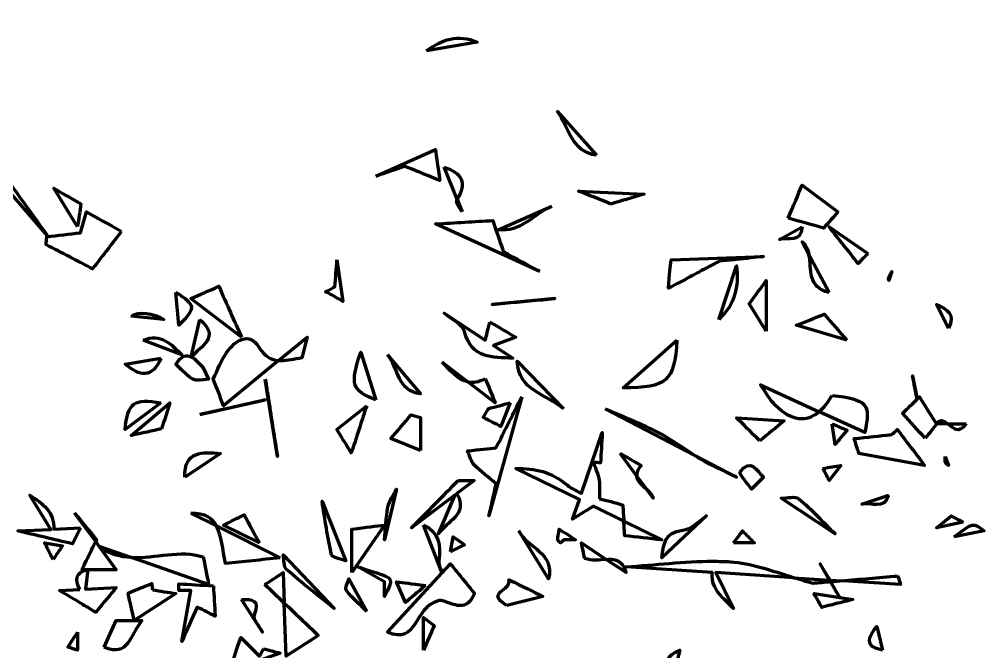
# Model space of a CAD drawing. Header units: inches. Extents: x 241 to 713, y -327 to -200.
# Drawn here: x 443.94 to 467.14, y -306.38 to -291.22 of the extents above; entities that cross this region are included whole.
import ezdxf

# ---------------------------------------------------------------- set-up
doc = ezdxf.new("R2010")
doc.units = ezdxf.units.IN
doc.header["$MEASUREMENT"] = 0
doc.layers.add('Layer 2', color=7, linetype='Continuous')
doc.layers.add('Layer 5', color=7, linetype='Continuous')
picture_1 = doc.add_image_def('image1.png', size_in_pixel=(128, 127))

# ---------------------------------------------------------------- blocks, each defined once
blk = doc.blocks.new('block 3')
at = {"layer": 'Layer 5', "color": 12, "lineweight": 70, "true_color": 0xcc0000}
for points, knots in [([(453.69, -291.98), (453.69, -291.98), (454.907, -291.768), (454.907, -291.768), (454.456, -291.567), (454.059, -291.703), (453.69, -291.98)], [0, 0, 0, 0, 1, 1, 1, 2, 2, 2, 2]), ([(457.765, -294.48), (457.765, -294.48), (456.835, -293.427), (456.835, -293.427), (457.105, -293.81), (457.161, -294.39), (457.765, -294.48)], [0, 0, 0, 0, 1, 1, 1, 2, 2, 2, 2]), ([(443.273, -294.54), (443.311, -294.518), (443.349, -294.502), (443.393, -294.48), (443.181, -294.409), (442.969, -294.339), (442.757, -294.268), (442.757, -294.268), (444.615, -296.409), (444.615, -296.409), (444.17, -295.789), (443.719, -295.165), (443.273, -294.54)], [0, 0, 0, 0, 1, 1, 1, 2, 2, 2, 3, 3, 3, 4, 4, 4, 4]), ([(452.478, -294.98), (452.711, -294.904), (452.945, -294.822), (453.173, -294.746), (453.407, -294.839), (453.613, -294.92), (454.01, -295.083), (453.967, -294.752), (453.934, -294.545), (453.907, -294.339), (453.907, -294.339), (452.478, -294.98), (452.478, -294.98)], [0, 0, 0, 0, 1, 1, 1, 2, 2, 2, 3, 3, 3, 4, 4, 4, 4]), ([(454.119, -294.768), (454.119, -294.768), (454.428, -295.539), (454.428, -295.539), (454.673, -295.141), (454.545, -294.906), (454.119, -294.768)], [0, 0, 0, 0, 1, 1, 1, 2, 2, 2, 2]), ([(445.333, -296.197), (445.36, -296.012), (445.387, -295.822), (445.414, -295.643), (445.148, -295.491), (444.952, -295.382), (444.762, -295.268), (444.762, -295.268), (445.333, -296.197), (445.333, -296.197)], [0, 0, 0, 0, 1, 1, 1, 2, 2, 2, 3, 3, 3, 3]), ([(462.356, -295.99), (462.655, -296.072), (462.921, -296.143), (463.209, -296.224), (463.329, -296.088), (463.438, -295.963), (463.552, -295.838), (463.552, -295.838), (462.693, -295.197), (462.693, -295.197), (462.595, -295.431), (462.492, -295.67), (462.356, -295.99)], [0, 0, 0, 0, 1, 1, 1, 2, 2, 2, 3, 3, 3, 4, 4, 4, 4]), ([(454.548, -295.838), (454.548, -295.838), (454.428, -295.539), (454.428, -295.539), (454.423, -295.547), (454.423, -295.553), (454.418, -295.561), (454.385, -295.605), (454.499, -295.746), (454.548, -295.838)], [0, 0, 0, 0, 1, 1, 1, 2, 2, 2, 3, 3, 3, 3]), ([(458.113, -295.648), (458.33, -295.583), (458.618, -295.496), (458.906, -295.409), (458.906, -295.409), (457.336, -295.338), (457.336, -295.338), (457.58, -295.436), (457.83, -295.534), (458.113, -295.648)], [0, 0, 0, 0, 1, 1, 1, 2, 2, 2, 3, 3, 3, 3]), ([(456.694, -295.697), (456.694, -295.697), (455.407, -296.268), (455.407, -296.268), (455.95, -296.333), (456.265, -295.893), (456.694, -295.697)], [0, 0, 0, 0, 1, 1, 1, 2, 2, 2, 2]), ([(446.381, -296.3), (446.066, -296.126), (445.805, -295.985), (445.544, -295.838), (445.544, -295.838), (445.403, -296.338), (445.403, -296.338), (445.132, -296.371), (444.86, -296.398), (444.594, -296.431), (444.588, -296.496), (444.583, -296.561), (444.583, -296.626), (444.958, -296.822), (445.338, -297.017), (445.691, -297.202), (445.968, -296.849), (446.175, -296.577), (446.381, -296.3)], [0, 0, 0, 0, 1, 1, 1, 2, 2, 2, 3, 3, 3, 4, 4, 4, 5, 5, 5, 6, 6, 6, 6]), ([(456.406, -297.267), (456.129, -297.115), (455.847, -296.958), (455.532, -296.784), (455.477, -296.626), (455.407, -296.409), (455.282, -296.045), (454.852, -296.067), (454.38, -296.099), (453.907, -296.126), (453.907, -296.126), (456.406, -297.267), (456.406, -297.267)], [0, 0, 0, 0, 1, 1, 1, 2, 2, 2, 3, 3, 3, 4, 4, 4, 4]), ([(462.693, -296.197), (462.693, -296.197), (462.15, -296.5), (462.15, -296.5), (462.356, -296.441), (462.675, -296.593), (462.693, -296.197)], [0, 0, 0, 0, 1, 1, 1, 2, 2, 2, 2]), ([(464.269, -296.838), (464.269, -296.838), (463.34, -296.197), (463.34, -296.197), (463.568, -296.485), (463.802, -296.778), (464.035, -297.072), (464.122, -296.985), (464.193, -296.909), (464.269, -296.838)], [0, 0, 0, 0, 1, 1, 1, 2, 2, 2, 3, 3, 3, 3]), ([(462.857, -296.862), (462.833, -296.743), (462.789, -296.635), (462.693, -296.556), (462.693, -296.556), (462.857, -296.862), (462.857, -296.862)], [0, 0, 0, 0, 1, 1, 1, 2, 2, 2, 2]), ([(460.715, -297.017), (460.862, -297.001), (460.992, -296.99), (461.112, -296.979), (461.356, -296.952), (461.563, -296.93), (461.764, -296.909), (461.764, -296.909), (459.552, -296.985), (459.552, -296.985), (459.536, -297.148), (459.52, -297.311), (459.493, -297.669), (459.884, -297.463), (460.188, -297.295), (460.427, -297.17), (460.541, -297.11), (460.634, -297.061), (460.715, -297.017)], [0, 0, 0, 0, 1, 1, 1, 2, 2, 2, 3, 3, 3, 4, 4, 4, 5, 5, 5, 6, 6, 6, 6]), ([(463.34, -297.767), (463.34, -297.767), (462.857, -296.862), (462.857, -296.862), (462.926, -297.212), (462.816, -297.658), (463.34, -297.767)], [0, 0, 0, 0, 1, 1, 1, 2, 2, 2, 2]), ([(451.549, -296.985), (451.532, -297.197), (451.516, -297.414), (451.5, -297.631), (451.429, -297.669), (451.353, -297.713), (451.277, -297.751), (451.418, -297.827), (451.554, -297.903), (451.69, -297.985), (451.69, -297.985), (451.549, -296.985), (451.549, -296.985)], [0, 0, 0, 0, 1, 1, 1, 2, 2, 2, 3, 3, 3, 4, 4, 4, 4]), ([(460.694, -298.414), (461.085, -298.066), (461.177, -297.621), (461.123, -297.126), (461.123, -297.126), (460.694, -298.414), (460.694, -298.414)], [0, 0, 0, 0, 1, 1, 1, 2, 2, 2, 2]), ([(464.769, -297.414), (464.758, -297.43), (464.769, -297.458), (464.769, -297.485), (464.769, -297.485), (464.839, -297.267), (464.839, -297.267), (464.812, -297.316), (464.785, -297.36), (464.769, -297.414)], [0, 0, 0, 0, 1, 1, 1, 2, 2, 2, 3, 3, 3, 3]), ([(449.261, -298.838), (449.087, -298.452), (448.913, -298.061), (448.718, -297.621), (448.462, -297.735), (448.256, -297.822), (448.044, -297.914), (448.044, -297.914), (449.261, -298.838), (449.261, -298.838)], [0, 0, 0, 0, 1, 1, 1, 2, 2, 2, 3, 3, 3, 3]), ([(461.835, -298.696), (461.835, -298.696), (461.835, -297.485), (461.835, -297.485), (461.704, -297.664), (461.568, -297.843), (461.422, -298.039), (461.574, -298.284), (461.704, -298.49), (461.835, -298.696)], [0, 0, 0, 0, 1, 1, 1, 2, 2, 2, 3, 3, 3, 3]), ([(447.691, -297.767), (447.691, -297.767), (447.761, -298.555), (447.761, -298.555), (448.174, -298.142), (448.169, -298.066), (447.691, -297.767)], [0, 0, 0, 0, 1, 1, 1, 2, 2, 2, 2]), ([(456.472, -297.941), (456.07, -297.979), (455.667, -298.017), (455.265, -298.055), (455.265, -298.055), (456.765, -297.914), (456.765, -297.914), (456.667, -297.925), (456.569, -297.93), (456.472, -297.941)], [0, 0, 0, 0, 1, 1, 1, 2, 2, 2, 3, 3, 3, 3]), ([(466.198, -298.626), (466.388, -298.289), (466.154, -298.169), (465.91, -298.055), (465.91, -298.055), (466.198, -298.626), (466.198, -298.626)], [0, 0, 0, 0, 1, 1, 1, 2, 2, 2, 2]), ([(446.615, -298.338), (446.615, -298.338), (447.403, -298.414), (447.403, -298.414), (447.158, -298.251), (446.783, -298.218), (446.615, -298.338)], [0, 0, 0, 0, 1, 1, 1, 2, 2, 2, 2]), ([(455.211, -298.479), (455.165, -298.665), (455.132, -298.796), (455.103, -298.91), (455.103, -298.91), (454.119, -298.267), (454.119, -298.267), (454.287, -298.414), (454.559, -298.528), (454.602, -298.702), (454.771, -299.359), (455.271, -299.327), (455.765, -299.343), (455.765, -299.343), (455.295, -299.036), (455.295, -299.036), (455.295, -299.036), (455.836, -298.838), (455.836, -298.838), (455.646, -298.729), (455.45, -298.62), (455.211, -298.479)], [0, 0, 0, 0, 1, 1, 1, 2, 2, 2, 3, 3, 3, 4, 4, 4, 5, 5, 5, 6, 6, 6, 7, 7, 7, 7]), ([(463.764, -298.914), (463.59, -298.707), (463.41, -298.506), (463.22, -298.289), (462.97, -298.387), (462.764, -298.474), (462.552, -298.555), (462.552, -298.555), (463.764, -298.914), (463.764, -298.914)], [0, 0, 0, 0, 1, 1, 1, 2, 2, 2, 3, 3, 3, 3]), ([(448.261, -298.414), (448.261, -298.414), (448.052, -299.311), (448.052, -299.311), (447.942, -299.255), (447.826, -299.276), (447.691, -299.484), (448.098, -299.903), (448.098, -299.903), (448.473, -299.843), (448.473, -299.843), (448.332, -299.555), (448.332, -299.555), (448.24, -299.468), (448.158, -299.365), (448.066, -299.316), (448.288, -299.05), (448.767, -298.843), (448.261, -298.414)], [0, 0, 0, 0, 1, 1, 1, 2, 2, 2, 3, 3, 3, 4, 4, 4, 5, 5, 5, 6, 6, 6, 6]), ([(446.903, -298.914), (446.903, -298.914), (447.832, -299.267), (447.832, -299.267), (447.577, -299.012), (447.332, -298.729), (446.903, -298.914)], [0, 0, 0, 0, 1, 1, 1, 2, 2, 2, 2]), ([(449.669, -299.066), (449.451, -298.707), (449.109, -298.914), (448.908, -299.202), (448.772, -299.397), (448.691, -299.626), (448.582, -299.843), (448.663, -300.055), (448.75, -300.267), (448.832, -300.484), (448.832, -300.484), (450.147, -299.402), (450.147, -299.402), (449.975, -299.385), (449.812, -299.304), (449.669, -299.066)], [0, 0, 0, 0, 1, 1, 1, 2, 2, 2, 3, 3, 3, 4, 4, 4, 5, 5, 5, 5]), ([(450.196, -299.408), (450.359, -299.408), (450.527, -299.365), (450.706, -299.338), (450.75, -299.175), (450.793, -299.006), (450.831, -298.838), (450.831, -298.838), (450.147, -299.402), (450.147, -299.402), (450.163, -299.403), (450.179, -299.408), (450.196, -299.408)], [0, 0, 0, 0, 1, 1, 1, 2, 2, 2, 3, 3, 3, 4, 4, 4, 4]), ([(459.694, -298.914), (459.694, -298.914), (458.406, -300.055), (458.406, -300.055), (459.455, -300.055), (459.634, -299.897), (459.694, -298.914)], [0, 0, 0, 0, 1, 1, 1, 2, 2, 2, 2]), ([(452.478, -300.343), (452.478, -300.343), (452.119, -299.196), (452.119, -299.196), (451.858, -299.973), (451.907, -300.125), (452.478, -300.343)], [0, 0, 0, 0, 1, 1, 1, 2, 2, 2, 2]), ([(452.76, -299.267), (453.027, -299.577), (452.989, -300.142), (453.548, -300.196), (453.548, -300.196), (452.76, -299.267), (452.76, -299.267)], [0, 0, 0, 0, 1, 1, 1, 2, 2, 2, 2]), ([(447.332, -299.343), (447.332, -299.343), (446.474, -299.484), (446.474, -299.484), (446.816, -299.783), (447.12, -299.838), (447.332, -299.343)], [0, 0, 0, 0, 1, 1, 1, 2, 2, 2, 2]), ([(454.072, -299.437), (454.261, -299.634), (454.431, -299.862), (454.683, -299.909), (454.683, -299.909), (454.072, -299.437), (454.072, -299.437)], [0, 0, 0, 0, 1, 1, 1, 2, 2, 2, 2]), ([(456.977, -300.555), (456.977, -300.555), (455.868, -299.414), (455.868, -299.414), (455.896, -300.125), (456.575, -300.207), (456.977, -300.555)], [0, 0, 0, 0, 1, 1, 1, 2, 2, 2, 2]), ([(449.832, -299.843), (449.832, -299.843), (450.12, -301.696), (450.12, -301.696), (450.049, -301.245), (449.978, -300.799), (449.913, -300.354), (449.908, -300.348), (449.908, -300.337), (449.908, -300.332), (449.881, -300.169), (449.859, -300.006), (449.832, -299.843)], [0, 0, 0, 0, 1, 1, 1, 2, 2, 2, 3, 3, 3, 4, 4, 4, 4]), ([(455.102, -299.832), (454.937, -299.915), (454.801, -299.931), (454.683, -299.909), (454.683, -299.909), (455.336, -300.413), (455.336, -300.413), (455.26, -300.223), (455.184, -300.033), (455.102, -299.832)], [0, 0, 0, 0, 1, 1, 1, 2, 2, 2, 3, 3, 3, 3]), ([(465.644, -301.261), (465.752, -301.13), (465.837, -301.022), (465.924, -300.913), (465.924, -300.913), (465.91, -300.913), (465.91, -300.913), (465.79, -300.723), (465.671, -300.533), (465.502, -300.272), (465.481, -300.288), (465.465, -300.309), (465.449, -300.325), (465.449, -300.325), (465.339, -299.767), (465.339, -299.767), (465.377, -299.952), (465.41, -300.142), (465.448, -300.327), (465.263, -300.506), (465.193, -300.576), (465.1, -300.663), (465.307, -300.892), (465.453, -301.055), (465.644, -301.261)], [0, 0, 0, 0, 1, 1, 1, 2, 2, 2, 3, 3, 3, 4, 4, 4, 5, 5, 5, 6, 6, 6, 7, 7, 7, 8, 8, 8, 8]), ([(462.057, -300.479), (462.436, -300.853), (462.792, -300.895), (463.102, -300.627), (463.102, -300.627), (461.693, -299.984), (461.693, -299.984), (461.813, -300.153), (461.911, -300.337), (462.057, -300.479)], [0, 0, 0, 0, 1, 1, 1, 2, 2, 2, 3, 3, 3, 3]), ([(447.332, -300.413), (446.691, -300.294), (446.528, -300.413), (446.474, -301.055), (446.474, -301.055), (447.332, -300.413), (447.332, -300.413)], [0, 0, 0, 0, 1, 1, 1, 2, 2, 2, 2]), ([(447.343, -301.038), (447.414, -300.826), (447.479, -300.62), (447.544, -300.413), (447.544, -300.413), (446.615, -301.196), (446.615, -301.196), (446.876, -301.142), (447.137, -301.087), (447.343, -301.038)], [0, 0, 0, 0, 1, 1, 1, 2, 2, 2, 3, 3, 3, 3]), ([(448.261, -300.696), (448.457, -300.653), (448.653, -300.609), (448.848, -300.566), (449.174, -300.49), (449.506, -300.419), (449.832, -300.343), (449.832, -300.343), (448.261, -300.696), (448.261, -300.696)], [0, 0, 0, 0, 1, 1, 1, 2, 2, 2, 3, 3, 3, 3]), ([(455.977, -300.267), (455.776, -300.669), (455.575, -301.071), (455.358, -301.495), (455.195, -301.511), (454.977, -301.533), (454.673, -301.565), (454.733, -301.696), (454.76, -301.826), (454.841, -301.908), (454.994, -302.065), (455.173, -302.19), (455.363, -302.353), (455.309, -302.609), (455.249, -302.87), (455.189, -303.125), (455.189, -303.125), (455.977, -300.267), (455.977, -300.267)], [0, 0, 0, 0, 1, 1, 1, 2, 2, 2, 3, 3, 3, 4, 4, 4, 5, 5, 5, 6, 6, 6, 6]), ([(455.695, -300.413), (455.521, -300.462), (455.347, -300.506), (455.173, -300.555), (455.135, -300.625), (455.091, -300.696), (455.053, -300.767), (455.195, -300.837), (455.336, -300.908), (455.477, -300.984), (455.477, -300.984), (455.695, -300.413), (455.695, -300.413)], [0, 0, 0, 0, 1, 1, 1, 2, 2, 2, 3, 3, 3, 4, 4, 4, 4]), ([(463.41, -300.234), (463.314, -300.405), (463.211, -300.534), (463.102, -300.627), (463.102, -300.627), (464.193, -301.125), (464.193, -301.125), (464.35, -300.441), (464.253, -300.332), (463.41, -300.234)], [0, 0, 0, 0, 1, 1, 1, 2, 2, 2, 3, 3, 3, 3]), ([(452.26, -300.484), (452.26, -300.484), (451.549, -301.055), (451.549, -301.055), (451.652, -301.223), (451.755, -301.392), (451.891, -301.614), (452.049, -301.142), (452.152, -300.81), (452.26, -300.484)], [0, 0, 0, 0, 1, 1, 1, 2, 2, 2, 3, 3, 3, 3]), ([(457.977, -300.555), (457.977, -300.555), (460.123, -301.674), (460.123, -301.674), (459.838, -301.492), (459.562, -301.289), (459.259, -301.131), (458.846, -300.913), (458.406, -300.745), (457.977, -300.555)], [0, 0, 0, 0, 1, 1, 1, 2, 2, 2, 3, 3, 3, 3]), ([(453.548, -301.555), (453.548, -301.294), (453.548, -301.033), (453.548, -300.767), (453.472, -300.745), (453.402, -300.723), (453.326, -300.701), (453.162, -300.892), (452.999, -301.082), (452.836, -301.272), (452.836, -301.272), (453.548, -301.555), (453.548, -301.555)], [0, 0, 0, 0, 1, 1, 1, 2, 2, 2, 3, 3, 3, 4, 4, 4, 4]), ([(461.682, -301.326), (461.873, -301.169), (462.068, -301.006), (462.264, -300.843), (462.264, -300.843), (461.123, -300.772), (461.123, -300.772), (461.291, -300.935), (461.454, -301.104), (461.682, -301.326)], [0, 0, 0, 0, 1, 1, 1, 2, 2, 2, 3, 3, 3, 3]), ([(465.981, -300.843), (465.963, -300.865), (465.941, -300.891), (465.924, -300.913), (465.924, -300.913), (466.179, -300.913), (466.179, -300.913), (466.115, -300.864), (466.051, -300.824), (465.981, -300.843)], [0, 0, 0, 0, 1, 1, 1, 2, 2, 2, 3, 3, 3, 3]), ([(463.41, -300.913), (463.41, -300.913), (463.481, -301.413), (463.481, -301.413), (463.535, -301.348), (463.59, -301.283), (463.769, -301.071), (463.639, -301.017), (463.524, -300.962), (463.41, -300.913)], [0, 0, 0, 0, 1, 1, 1, 2, 2, 2, 3, 3, 3, 3]), ([(464.834, -301.174), (464.546, -301.207), (464.258, -301.239), (463.943, -301.272), (463.992, -301.44), (464.024, -301.533), (464.052, -301.625), (464.052, -301.625), (465.622, -301.913), (465.622, -301.913), (465.41, -301.625), (465.193, -301.343), (464.981, -301.055), (464.932, -301.098), (464.883, -301.136), (464.834, -301.174)], [0, 0, 0, 0, 1, 1, 1, 2, 2, 2, 3, 3, 3, 4, 4, 4, 5, 5, 5, 5]), ([(466.622, -300.913), (466.622, -300.913), (466.179, -300.913), (466.179, -300.913), (466.316, -301.021), (466.447, -301.177), (466.622, -300.913)], [0, 0, 0, 0, 1, 1, 1, 2, 2, 2, 2]), ([(457.835, -302.712), (457.841, -302.549), (457.846, -302.408), (457.83, -302.272), (457.808, -302.125), (457.738, -301.984), (457.694, -301.843), (457.748, -301.843), (457.803, -301.848), (457.863, -301.853), (457.879, -301.609), (457.89, -301.37), (457.906, -301.125), (457.906, -301.125), (457.408, -302.578), (457.408, -302.578), (457.282, -302.528), (457.167, -302.468), (457.069, -302.386), (456.678, -302.06), (456.292, -301.984), (455.836, -301.984), (455.836, -301.984), (457.356, -302.73), (457.356, -302.73), (457.356, -302.73), (457.194, -303.201), (457.194, -303.201), (457.363, -303.096), (457.527, -302.994), (457.691, -302.894), (457.691, -302.894), (458.421, -303.252), (458.421, -303.252), (458.412, -303.12), (458.404, -302.988), (458.395, -302.864), (458.21, -302.804), (458.02, -302.755), (457.835, -302.712)], [0, 0, 0, 0, 1, 1, 1, 2, 2, 2, 3, 3, 3, 4, 4, 4, 5, 5, 5, 6, 6, 6, 7, 7, 7, 8, 8, 8, 9, 9, 9, 10, 10, 10, 11, 11, 11, 12, 12, 12, 13, 13, 13, 13]), ([(447.903, -302.196), (447.903, -302.196), (448.761, -301.625), (448.761, -301.625), (448.327, -301.593), (447.886, -301.555), (447.903, -302.196)], [0, 0, 0, 0, 1, 1, 1, 2, 2, 2, 2]), ([(458.335, -301.625), (458.335, -301.625), (458.733, -302.169), (458.733, -302.169), (458.728, -302.098), (458.755, -302.015), (458.835, -301.913), (458.667, -301.815), (458.504, -301.723), (458.335, -301.625)], [0, 0, 0, 0, 1, 1, 1, 2, 2, 2, 3, 3, 3, 3]), ([(460.264, -301.766), (460.541, -301.924), (460.835, -302.054), (461.123, -302.196), (461.123, -302.196), (460.123, -301.674), (460.123, -301.674), (460.17, -301.704), (460.216, -301.738), (460.264, -301.766)], [0, 0, 0, 0, 1, 1, 1, 2, 2, 2, 3, 3, 3, 3]), ([(461.21, -302.071), (461.177, -302.12), (461.384, -302.342), (461.481, -302.484), (461.481, -302.484), (461.764, -302.196), (461.764, -302.196), (461.606, -302.033), (461.46, -301.723), (461.21, -302.071)], [0, 0, 0, 0, 1, 1, 1, 2, 2, 2, 3, 3, 3, 3]), ([(466.122, -301.696), (466.122, -301.745), (466.116, -301.794), (466.127, -301.843), (466.133, -301.87), (466.171, -301.891), (466.198, -301.913), (466.198, -301.913), (466.122, -301.696), (466.122, -301.696)], [0, 0, 0, 0, 1, 1, 1, 2, 2, 2, 3, 3, 3, 3]), ([(463.193, -301.984), (463.242, -302.082), (463.291, -302.174), (463.34, -302.272), (463.34, -302.272), (463.622, -301.913), (463.622, -301.913), (463.481, -301.935), (463.34, -301.962), (463.193, -301.984)], [0, 0, 0, 0, 1, 1, 1, 2, 2, 2, 3, 3, 3, 3]), ([(454.456, -302.272), (454.113, -302.62), (453.722, -303.016), (453.336, -303.413), (453.336, -303.413), (454.379, -302.62), (454.379, -302.62), (454.379, -302.62), (453.978, -303.554), (453.978, -303.554), (454.174, -303.257), (454.708, -303.097), (454.422, -302.587), (454.422, -302.587), (454.836, -302.272), (454.836, -302.272), (454.716, -302.272), (454.597, -302.272), (454.456, -302.272)], [0, 0, 0, 0, 1, 1, 1, 2, 2, 2, 3, 3, 3, 4, 4, 4, 5, 5, 5, 6, 6, 6, 6]), ([(458.964, -302.484), (458.964, -302.484), (458.733, -302.169), (458.733, -302.169), (458.743, -302.297), (458.859, -302.388), (458.964, -302.484)], [0, 0, 0, 0, 1, 1, 1, 2, 2, 2, 2]), ([(452.771, -302.913), (452.717, -303.168), (452.717, -303.435), (452.69, -303.701), (452.69, -303.701), (452.978, -302.484), (452.978, -302.484), (452.907, -302.625), (452.798, -302.761), (452.771, -302.913)], [0, 0, 0, 0, 1, 1, 1, 2, 2, 2, 3, 3, 3, 3]), ([(458.964, -302.484), (458.964, -302.484), (459.123, -302.701), (459.123, -302.701), (459.102, -302.617), (459.036, -302.549), (458.964, -302.484)], [0, 0, 0, 0, 1, 1, 1, 2, 2, 2, 2]), ([(445.403, -303.413), (445.403, -303.413), (444.762, -303.443), (444.762, -303.443), (444.786, -303.037), (444.499, -302.824), (444.186, -302.625), (444.186, -302.625), (444.695, -303.446), (444.695, -303.446), (444.695, -303.446), (443.904, -303.484), (443.904, -303.484), (444.333, -303.587), (444.757, -303.685), (445.213, -303.793), (445.278, -303.663), (445.338, -303.538), (445.403, -303.413)], [0, 0, 0, 0, 1, 1, 1, 2, 2, 2, 3, 3, 3, 4, 4, 4, 5, 5, 5, 6, 6, 6, 6]), ([(462.612, -302.712), (462.53, -302.641), (462.335, -302.701), (462.193, -302.701), (462.193, -302.701), (463.481, -303.554), (463.481, -303.554), (463.193, -303.272), (462.921, -302.967), (462.612, -302.712)], [0, 0, 0, 0, 1, 1, 1, 2, 2, 2, 3, 3, 3, 3]), ([(464.769, -302.625), (464.769, -302.625), (464.122, -302.842), (464.122, -302.842), (464.34, -302.783), (464.655, -303.005), (464.769, -302.625)], [0, 0, 0, 0, 1, 1, 1, 2, 2, 2, 2]), ([(451.418, -304.054), (451.435, -304.125), (451.641, -304.152), (451.761, -304.201), (451.761, -304.201), (451.19, -302.772), (451.19, -302.772), (451.261, -303.201), (451.32, -303.63), (451.418, -304.054)], [0, 0, 0, 0, 1, 1, 1, 2, 2, 2, 3, 3, 3, 3]), ([(445.262, -303.054), (445.262, -303.054), (445.767, -303.74), (445.767, -303.74), (445.774, -303.725), (445.782, -303.71), (445.789, -303.695), (445.61, -303.473), (445.436, -303.266), (445.262, -303.054)], [0, 0, 0, 0, 1, 1, 1, 2, 2, 2, 3, 3, 3, 3]), ([(448.044, -303.054), (448.044, -303.054), (448.663, -303.364), (448.663, -303.364), (448.561, -303.174), (448.39, -303.049), (448.044, -303.054)], [0, 0, 0, 0, 1, 1, 1, 2, 2, 2, 2]), ([(449.69, -303.771), (449.571, -303.554), (449.451, -303.342), (449.321, -303.098), (449.158, -303.179), (448.995, -303.261), (448.832, -303.342), (448.832, -303.342), (449.69, -303.771), (449.69, -303.771)], [0, 0, 0, 0, 1, 1, 1, 2, 2, 2, 3, 3, 3, 3]), ([(459.835, -303.467), (459.379, -303.505), (459.379, -303.815), (459.335, -304.13), (459.335, -304.13), (460.406, -303.125), (460.406, -303.125), (460.215, -303.244), (460.036, -303.451), (459.835, -303.467)], [0, 0, 0, 0, 1, 1, 1, 2, 2, 2, 3, 3, 3, 3]), ([(466.551, -303.272), (466.437, -303.212), (466.323, -303.157), (466.263, -303.125), (466.122, -303.244), (466.013, -303.326), (465.91, -303.413), (465.91, -303.413), (466.551, -303.272), (466.551, -303.272)], [0, 0, 0, 0, 1, 1, 1, 2, 2, 2, 3, 3, 3, 3]), ([(450.19, -304.13), (450.19, -304.13), (448.663, -303.364), (448.663, -303.364), (448.785, -303.596), (448.803, -303.926), (448.881, -304.266), (449.294, -304.222), (449.745, -304.174), (450.19, -304.13)], [0, 0, 0, 0, 1, 1, 1, 2, 2, 2, 3, 3, 3, 3]), ([(451.907, -304.483), (451.907, -304.483), (452.69, -303.342), (452.69, -303.342), (452.478, -303.369), (452.271, -303.397), (451.907, -303.44), (451.907, -303.723), (451.907, -304.103), (451.907, -304.483)], [0, 0, 0, 0, 1, 1, 1, 2, 2, 2, 3, 3, 3, 3]), ([(453.619, -303.342), (453.619, -303.342), (454.022, -304.379), (454.022, -304.379), (453.999, -304.318), (453.979, -304.257), (453.988, -304.201), (454.043, -303.826), (454.005, -303.516), (453.619, -303.342)], [0, 0, 0, 0, 1, 1, 1, 2, 2, 2, 3, 3, 3, 3]), ([(456.977, -303.701), (456.977, -303.701), (457.265, -303.701), (457.265, -303.701), (457.151, -303.619), (457.031, -303.543), (456.874, -303.44), (456.857, -303.554), (456.841, -303.625), (456.841, -303.701), (456.841, -303.723), (456.885, -303.744), (456.906, -303.771), (456.928, -303.744), (456.955, -303.723), (456.977, -303.701)], [0, 0, 0, 0, 1, 1, 1, 2, 2, 2, 3, 3, 3, 4, 4, 4, 5, 5, 5, 5]), ([(458.421, -303.252), (458.429, -303.37), (458.436, -303.488), (458.444, -303.598), (458.721, -303.63), (459.025, -303.663), (459.335, -303.701), (459.335, -303.701), (458.421, -303.252), (458.421, -303.252)], [0, 0, 0, 0, 1, 1, 1, 2, 2, 2, 3, 3, 3, 3]), ([(466.339, -303.625), (466.339, -303.625), (467.051, -303.484), (467.051, -303.484), (466.79, -303.277), (466.79, -303.277), (466.339, -303.625)], [0, 0, 0, 0, 1, 1, 1, 2, 2, 2, 2]), ([(454.266, -303.983), (454.358, -303.935), (454.456, -303.891), (454.602, -303.815), (454.499, -303.744), (454.418, -303.685), (454.336, -303.625), (454.336, -303.625), (454.266, -303.983), (454.266, -303.983)], [0, 0, 0, 0, 1, 1, 1, 2, 2, 2, 3, 3, 3, 3]), ([(455.906, -303.484), (455.906, -303.484), (456.618, -304.63), (456.618, -304.63), (456.776, -304), (456.102, -303.891), (455.906, -303.484)], [0, 0, 0, 0, 1, 1, 1, 2, 2, 2, 2]), ([(461.052, -303.771), (461.052, -303.771), (461.552, -303.771), (461.552, -303.771), (461.454, -303.674), (461.362, -303.581), (461.264, -303.484), (461.193, -303.581), (461.123, -303.674), (461.052, -303.771)], [0, 0, 0, 0, 1, 1, 1, 2, 2, 2, 3, 3, 3, 3]), ([(444.746, -304.168), (444.86, -304.005), (444.914, -303.924), (444.974, -303.842), (444.974, -303.842), (444.545, -303.771), (444.545, -303.771), (444.599, -303.875), (444.648, -303.983), (444.746, -304.168)], [0, 0, 0, 0, 1, 1, 1, 2, 2, 2, 3, 3, 3, 3]), ([(445.767, -303.74), (445.677, -303.919), (445.591, -304.096), (445.436, -304.413), (445.485, -304.413), (445.534, -304.413), (445.583, -304.413), (445.849, -304.413), (446.061, -304.413), (446.262, -304.413), (446.262, -304.413), (445.849, -303.853), (445.849, -303.853), (446.094, -304.047), (446.356, -304.111), (446.627, -304.122), (446.627, -304.122), (445.845, -303.846), (445.845, -303.846), (445.845, -303.846), (445.767, -303.74), (445.767, -303.74)], [0, 0, 0, 0, 1, 1, 1, 2, 2, 2, 3, 3, 3, 4, 4, 4, 5, 5, 5, 6, 6, 6, 7, 7, 7, 7]), ([(457.482, -304.141), (457.656, -304.217), (457.835, -304.179), (457.998, -304.165), (457.998, -304.165), (457.406, -303.771), (457.406, -303.771), (457.439, -303.94), (457.477, -304.108), (457.482, -304.141)], [0, 0, 0, 0, 1, 1, 1, 2, 2, 2, 3, 3, 3, 3]), ([(448.343, -304.108), (447.798, -303.926), (447.195, -304.145), (446.627, -304.122), (446.627, -304.122), (448.473, -304.771), (448.473, -304.771), (448.435, -304.576), (448.397, -304.385), (448.343, -304.108)], [0, 0, 0, 0, 1, 1, 1, 2, 2, 2, 3, 3, 3, 3]), ([(450.342, -304.407), (450.706, -304.733), (451.098, -305.032), (451.478, -305.342), (451.478, -305.342), (450.261, -304.054), (450.261, -304.054), (450.288, -304.174), (450.266, -304.342), (450.342, -304.407)], [0, 0, 0, 0, 1, 1, 1, 2, 2, 2, 3, 3, 3, 3]), ([(452.478, -304.483), (452.331, -304.44), (452.19, -304.391), (452.049, -304.342), (452.049, -304.342), (452.69, -304.701), (452.69, -304.701), (452.69, -304.82), (452.69, -304.934), (452.69, -305.054), (452.907, -304.619), (452.902, -304.619), (452.478, -304.483)], [0, 0, 0, 0, 1, 1, 1, 2, 2, 2, 3, 3, 3, 4, 4, 4, 4]), ([(454.113, -305.168), (454.331, -305.233), (454.657, -305.44), (454.841, -304.983), (454.711, -304.826), (454.586, -304.668), (454.461, -304.51), (454.396, -304.429), (454.331, -304.353), (454.266, -304.271), (454.266, -304.271), (454.065, -304.49), (454.065, -304.49), (454.065, -304.49), (454.022, -304.379), (454.022, -304.379), (454.035, -304.417), (454.045, -304.455), (454.062, -304.493), (454.062, -304.493), (452.76, -305.912), (452.76, -305.912), (453.489, -306.233), (453.391, -305.304), (453.972, -305.163), (454.01, -305.146), (454.059, -305.152), (454.113, -305.168)], [0, 0, 0, 0, 1, 1, 1, 2, 2, 2, 3, 3, 3, 4, 4, 4, 5, 5, 5, 6, 6, 6, 7, 7, 7, 8, 8, 8, 9, 9, 9, 9]), ([(458.433, -304.369), (458.324, -304.162), (458.17, -304.15), (457.998, -304.165), (457.998, -304.165), (458.477, -304.483), (458.477, -304.483), (458.46, -304.44), (458.449, -304.402), (458.433, -304.369)], [0, 0, 0, 0, 1, 1, 1, 2, 2, 2, 3, 3, 3, 3]), ([(460.976, -304.222), (460.84, -304.212), (460.694, -304.212), (460.558, -304.212), (459.868, -304.206), (459.172, -304.304), (458.477, -304.342), (458.477, -304.342), (460.537, -304.477), (460.537, -304.477), (460.516, -304.728), (460.628, -304.914), (460.781, -305.076), (460.867, -305.168), (460.965, -305.255), (461.052, -305.342), (461.052, -305.342), (460.622, -304.482), (460.622, -304.482), (460.622, -304.482), (462.493, -304.604), (462.493, -304.604), (461.942, -304.429), (461.464, -304.257), (460.976, -304.222)], [0, 0, 0, 0, 1, 1, 1, 2, 2, 2, 3, 3, 3, 4, 4, 4, 5, 5, 5, 6, 6, 6, 7, 7, 7, 8, 8, 8, 8]), ([(463.376, -304.706), (463.376, -304.706), (463.593, -305.08), (463.593, -305.08), (463.593, -305.08), (462.981, -304.983), (462.981, -304.983), (463.057, -305.124), (463.133, -305.26), (463.166, -305.315), (463.53, -305.222), (463.72, -305.173), (463.91, -305.13), (463.91, -305.13), (463.593, -305.08), (463.593, -305.08), (463.522, -304.955), (463.45, -304.831), (463.378, -304.706), (463.465, -304.698), (463.566, -304.689), (463.658, -304.68), (463.658, -304.68), (463.351, -304.66), (463.351, -304.66), (463.274, -304.529), (463.2, -304.398), (463.122, -304.271), (463.122, -304.271), (463.349, -304.66), (463.349, -304.66), (463.349, -304.66), (462.493, -304.604), (462.493, -304.604), (462.642, -304.651), (462.793, -304.699), (462.954, -304.744), (463.084, -304.733), (463.224, -304.717), (463.376, -304.706)], [0, 0, 0, 0, 1, 1, 1, 2, 2, 2, 3, 3, 3, 4, 4, 4, 5, 5, 5, 6, 6, 6, 7, 7, 7, 8, 8, 8, 9, 9, 9, 10, 10, 10, 11, 11, 11, 12, 12, 12, 13, 13, 13, 13]), ([(445.385, -304.887), (445.385, -304.887), (444.903, -304.913), (444.903, -304.913), (445.094, -305.027), (445.284, -305.141), (445.474, -305.255), (445.474, -305.26), (445.474, -305.266), (445.474, -305.271), (445.474, -305.271), (445.476, -305.256), (445.476, -305.256), (445.573, -305.315), (445.67, -305.375), (445.767, -305.434), (445.979, -305.179), (446.12, -305.01), (446.262, -304.842), (446.262, -304.842), (445.523, -304.88), (445.523, -304.88), (445.523, -304.88), (445.583, -304.413), (445.583, -304.413), (445.266, -304.48), (445.275, -304.654), (445.385, -304.887)], [0, 0, 0, 0, 1, 1, 1, 2, 2, 2, 3, 3, 3, 4, 4, 4, 5, 5, 5, 6, 6, 6, 7, 7, 7, 8, 8, 8, 9, 9, 9, 9]), ([(449.821, -304.771), (449.99, -304.931), (450.137, -305.07), (450.287, -305.213), (450.287, -305.213), (450.261, -304.483), (450.261, -304.483), (450.103, -304.587), (449.946, -304.69), (449.821, -304.771)], [0, 0, 0, 0, 1, 1, 1, 2, 2, 2, 3, 3, 3, 3]), ([(464.981, -304.565), (464.519, -304.6), (464.071, -304.642), (463.658, -304.68), (463.658, -304.68), (465.051, -304.771), (465.051, -304.771), (465.03, -304.701), (464.997, -304.565), (464.981, -304.565)], [0, 0, 0, 0, 1, 1, 1, 2, 2, 2, 3, 3, 3, 3]), ([(447.131, -304.896), (447.12, -304.842), (447.115, -304.793), (447.109, -304.744), (446.919, -304.82), (446.734, -304.896), (446.544, -304.972), (446.593, -305.201), (446.642, -305.412), (446.691, -305.63), (446.691, -305.63), (447.691, -304.983), (447.691, -304.983), (447.501, -304.956), (447.316, -304.923), (447.131, -304.896)], [0, 0, 0, 0, 1, 1, 1, 2, 2, 2, 3, 3, 3, 4, 4, 4, 5, 5, 5, 5]), ([(448.587, -304.798), (448.288, -304.782), (448.028, -304.766), (447.761, -304.75), (447.761, -304.804), (447.761, -304.858), (447.761, -304.913), (447.854, -304.913), (447.952, -304.913), (448.044, -304.913), (448.044, -304.913), (447.832, -306.13), (447.832, -306.13), (447.952, -305.858), (448.071, -305.586), (448.196, -305.309), (448.375, -305.396), (448.49, -305.456), (448.631, -305.527), (448.615, -305.271), (448.604, -305.054), (448.587, -304.798)], [0, 0, 0, 0, 1, 1, 1, 2, 2, 2, 3, 3, 3, 4, 4, 4, 5, 5, 5, 6, 6, 6, 7, 7, 7, 7]), ([(452.26, -305.412), (452.26, -305.412), (451.831, -304.63), (451.831, -304.63), (451.81, -304.722), (451.733, -304.858), (451.771, -304.907), (451.913, -305.092), (452.097, -305.249), (452.26, -305.412)], [0, 0, 0, 0, 1, 1, 1, 2, 2, 2, 3, 3, 3, 3]), ([(453.668, -304.793), (453.309, -304.744), (453.146, -304.722), (452.978, -304.701), (452.978, -304.701), (453.19, -305.201), (453.19, -305.201), (453.32, -305.086), (453.456, -304.972), (453.668, -304.793)], [0, 0, 0, 0, 1, 1, 1, 2, 2, 2, 3, 3, 3, 3]), ([(455.619, -305.271), (455.619, -305.271), (456.477, -305.054), (456.477, -305.054), (456.249, -304.94), (456.021, -304.826), (455.667, -304.652), (455.733, -304.945), (455.081, -304.934), (455.619, -305.271)], [0, 0, 0, 0, 1, 1, 1, 2, 2, 2, 3, 3, 3, 3]), ([(449.261, -305.13), (449.261, -305.13), (449.761, -305.912), (449.761, -305.912), (449.69, -305.771), (449.522, -305.592), (449.565, -305.494), (449.712, -305.13), (449.516, -305.119), (449.261, -305.13)], [0, 0, 0, 0, 1, 1, 1, 2, 2, 2, 3, 3, 3, 3]), ([(450.287, -305.213), (450.287, -305.213), (450.332, -306.483), (450.332, -306.483), (450.543, -306.347), (450.755, -306.211), (451.098, -305.988), (450.807, -305.708), (450.55, -305.463), (450.287, -305.213)], [0, 0, 0, 0, 1, 1, 1, 2, 2, 2, 3, 3, 3, 3]), ([(445.974, -306.271), (446.555, -306.521), (446.571, -305.994), (446.876, -305.63), (446.811, -305.63), (446.745, -305.63), (446.691, -305.63), (446.512, -305.63), (446.387, -305.63), (446.262, -305.63), (446.262, -305.63), (445.974, -306.271), (445.974, -306.271)], [0, 0, 0, 0, 1, 1, 1, 2, 2, 2, 3, 3, 3, 4, 4, 4, 4]), ([(453.619, -306.342), (453.706, -306.146), (453.787, -305.95), (453.874, -305.749), (453.809, -305.7), (453.717, -305.63), (453.619, -305.559), (453.619, -305.559), (453.619, -306.342), (453.619, -306.342)], [0, 0, 0, 0, 1, 1, 1, 2, 2, 2, 3, 3, 3, 3]), ([(445.333, -305.912), (445.256, -306.032), (445.18, -306.146), (445.104, -306.266), (445.191, -306.293), (445.262, -306.32), (445.333, -306.342), (445.333, -306.342), (445.333, -305.912), (445.333, -305.912)], [0, 0, 0, 0, 1, 1, 1, 2, 2, 2, 3, 3, 3, 3]), ([(464.622, -306.342), (464.622, -306.342), (464.481, -305.771), (464.481, -305.771), (464.28, -306.026), (464.171, -306.255), (464.622, -306.342)], [0, 0, 0, 0, 1, 1, 1, 2, 2, 2, 2]), ([(449.788, -306.309), (449.756, -306.369), (449.723, -306.429), (449.69, -306.483), (449.549, -306.342), (449.402, -306.2), (449.245, -306.037), (449.169, -306.255), (449.071, -306.548), (448.973, -306.841), (448.973, -306.841), (450.19, -306.412), (450.19, -306.412), (450.054, -306.38), (449.924, -306.342), (449.788, -306.309)], [0, 0, 0, 0, 1, 1, 1, 2, 2, 2, 3, 3, 3, 4, 4, 4, 5, 5, 5, 5]), ([(459.623, -306.912), (459.623, -306.912), (459.764, -306.342), (459.764, -306.342), (459.455, -306.467), (459.346, -306.646), (459.623, -306.912)], [0, 0, 0, 0, 1, 1, 1, 2, 2, 2, 2])]:
    blk.add_open_spline(points, degree=3, knots=knots, dxfattribs=at)
blk = doc.blocks.new('block 2')
at = {"layer": 'Layer 5'}
blk.add_blockref('block 3', (0, 0), dxfattribs=at)

msp = doc.modelspace()

# ---------------------------------------------------------------- block references
at = {"layer": 'Layer 5'}
msp.add_blockref('block 2', (0, 0), dxfattribs=at)

# ---------------------------------------------------------------- pictures from other files: only their frames are drawn
at = {"layer": 'Layer 2'}
image = msp.add_image(picture_1, insert=(416, -327), size_in_units=(128, 127), dxfattribs=at)

doc.saveas('drawing.dxf')
